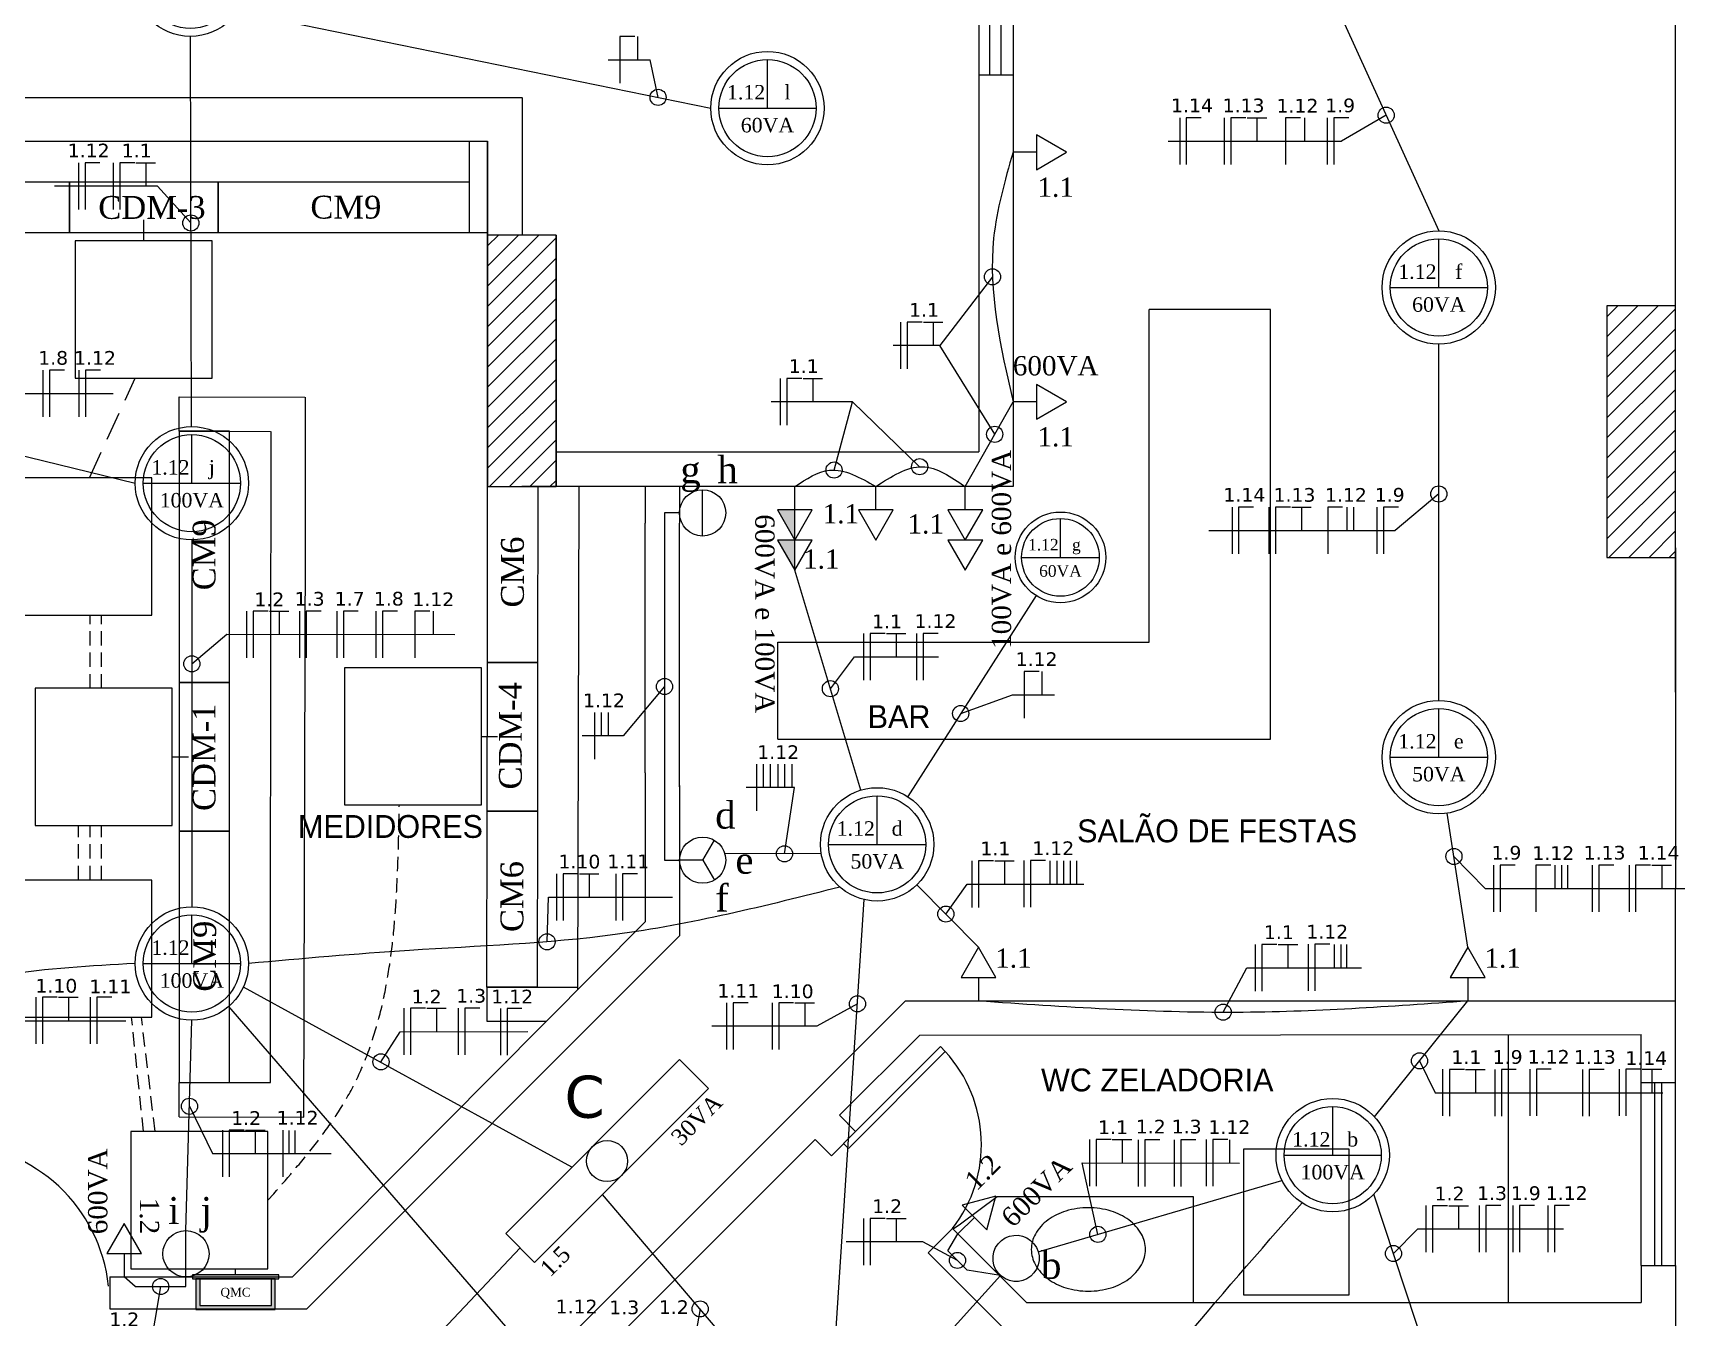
# Model space of a CAD drawing. Extents: x -175055 to -48386, y 10342 to 134050.
# Drawn here: x -63015 to -55783, y 120146 to 125768 of the extents above; entities that cross this region are included whole.
import ezdxf
from ezdxf.enums import TextEntityAlignment as Align

# ---------------------------------------------------------------- set-up
doc = ezdxf.new("R2010")
doc.units = 0
doc.header["$LTSCALE"] = 50
doc.header["$MEASUREMENT"] = 0
doc.linetypes.add('DASHED', pattern=[0.75, 0.5, -0.25])
doc.linetypes.add('DASHED2', pattern=[0.375, 0.25, -0.125])
doc.layers.get('0').update_dxf_attribs({"linetype": 'CONTINUOUS'})
for name, color, linetype in [('ABE', 7, 'CONTINUOUS'), ('COTAS', 1, 'CONTINUOUS'), ('Eletrodutos', 6, 'CONTINUOUS'), ('Inst. Elétricas', 80, 'CONTINUOUS'), ('LOU', 7, 'CONTINUOUS'), ('SIMBOLOGIA', 1, 'CONTINUOUS'), ('TX-M', 5, 'CONTINUOUS')]:
    doc.layers.add(name, color=color, linetype=linetype)
doc.styles.add('JMS1', font='times.ttf')
doc.styles.add('JMS2', font='times.ttf')
doc.styles.add('TECHNICLIGHT', font='tel_____.pfb', dxfattribs={"height": 2})

# ---------------------------------------------------------------- blocks, each defined once
blk = doc.blocks.new('*X1')
at = {"color": 0}
for p, q in [((425.02, 1600.58), (447.41, 1622.97)), ((425.02, 1609.42), (438.57, 1622.97)), ((425.02, 1618.26), (429.73, 1622.97)), ((425.02, 1591.74), (455.02, 1621.74)), ((425.02, 1582.91), (455.02, 1612.91)), ((425.02, 1574.07), (455.02, 1604.07)), ((425.02, 1565.23), (455.02, 1595.23)), ((425.02, 1556.39), (455.02, 1586.39)), ((425.02, 1547.55), (455.02, 1577.55)), ((425.02, 1538.71), (455.02, 1568.71)), ((425.02, 1529.87), (455.02, 1559.87)), ((425.02, 1521.03), (455.02, 1551.03)), ((425.79, 1512.97), (455.02, 1542.19)), ((434.63, 1512.97), (455.02, 1533.36)), ((443.47, 1512.97), (455.02, 1524.52)), ((452.31, 1512.97), (455.02, 1515.68))]:
    blk.add_line(p, q, dxfattribs=at)
blk = doc.blocks.new('A$C37370DF5')
at = {"linetype": 'Continuous'}
for p, q in [((0, 0), (0, 126)), ((-126, 0), (126, 0))]:
    blk.add_line(p, q, dxfattribs=at)
for radius in [147, 126]:
    blk.add_circle((0, 0), radius, dxfattribs=at)
at = {"linetype": 'Continuous', "style": 'JMS1'}
for tag, p in [('CIRC.', (-55.5, 41.2)), ('CMD', (51.8, 41.2)), ('POT.', (0, -44.1))]:
    blk.add_attdef(tag, text='', height=37.5, dxfattribs=at).set_placement(p, align=Align.MIDDLE_CENTER)
blk = doc.blocks.new('A$C7A1A14DC')
at = {"layer": 'SIMBOLOGIA'}
blk.add_line((0.0968, 0), (0, 0), dxfattribs=at)
blk.add_lwpolyline([(0.2219, 0), (0.0968, 0.0723), (0.0968, -0.0723)], close=True, dxfattribs=at)
at = {"layer": 'SIMBOLOGIA', "linetype": 'Continuous', "style": 'JMS1'}
blk.add_attdef('POT', text='', height=0.08, dxfattribs=at).set_placement((0.177, 0.1099), align=Align.MIDDLE_LEFT)
blk.add_attdef('CIRC.', (0.177, -0.1449), '', height=0.08, dxfattribs=at)
blk = doc.blocks.new('A$C23953070')
at = {"layer": 'SIMBOLOGIA', "linetype": 'Continuous'}
for points in [[(72.6, -54.2), (166.4, 0), (72.6, 0)], [(166.4, -54.2), (260.3, 0), (166.4, 0)]]:
    blk.add_hatch(color=256, dxfattribs=at).paths.add_polyline_path(points)
at = {"layer": 'SIMBOLOGIA'}
blk.add_line((72.6, 0), (0, 0), dxfattribs=at)
at = {"layer": 'SIMBOLOGIA', "linetype": 'Continuous'}
for p, q in [((166.4, 0), (72.6, 0)), ((260.3, 0), (166.4, 0))]:
    blk.add_line(p, q, dxfattribs=at)
at = {"layer": 'SIMBOLOGIA'}
for points in [[(166.4, 0), (72.6, 54.2), (72.6, -54.2)], [(260.3, 0), (166.4, 54.2), (166.4, -54.2)]]:
    blk.add_lwpolyline(points, close=True, dxfattribs=at)
at = {"layer": 'SIMBOLOGIA', "linetype": 'Continuous', "style": 'JMS1'}
blk.add_attdef('POT', text='', height=60, dxfattribs=at).set_placement((195.5, 82.4), align=Align.MIDDLE_LEFT)
blk.add_attdef('CIRC.', (86.3, -123.1), '', height=60, dxfattribs=at)
blk = doc.blocks.new('A$C6A1A07AC')
at = {"layer": 'SIMBOLOGIA'}
blk.add_line((72.6, 0), (0, 0), dxfattribs=at)
for points in [[(166.4, 0), (72.6, 54.2), (72.6, -54.2)], [(260.3, 0), (166.4, 54.2), (166.4, -54.2)]]:
    blk.add_lwpolyline(points, close=True, dxfattribs=at)
at = {"layer": 'SIMBOLOGIA', "linetype": 'Continuous', "style": 'JMS1'}
blk.add_attdef('POT', text='', height=60, dxfattribs=at).set_placement((195.5, 82.4), align=Align.MIDDLE_LEFT)
blk.add_attdef('CIRC.', (86.3, -123.1), '', height=60, dxfattribs=at)
blk = doc.blocks.new('A$C09D210CD')
at = {"layer": 'SIMBOLOGIA', "linetype": 'Continuous'}
blk.add_line((0, 0), (120, 0), dxfattribs=at)
blk.add_circle((60, 0), 60, dxfattribs=at)
at = {"layer": 'SIMBOLOGIA', "linetype": 'Continuous', "style": 'JMS1'}
blk.add_attdef('CIRC.1', text='', height=70, dxfattribs=at).set_placement((116.1, 31.6), align=Align.BOTTOM_LEFT)
blk.add_attdef('CIRC.2', text='', height=70, dxfattribs=at).set_placement((116.1, -38.1), align=Align.TOP_LEFT)
blk = doc.blocks.new('A$C6210122E')
at = {"linetype": 'Continuous'}
blk.add_lwpolyline([(-300, -50), (300, -50), (300, 50), (-300, 50)], close=True, dxfattribs=at)
blk.add_circle((0, 0), 50, dxfattribs=at)
at = {"linetype": 'Continuous', "style": 'JMS1'}
for tag, p in [('CMD', (300, 83)), ('POT.', (300, -83))]:
    blk.add_attdef(tag, text='', height=40, dxfattribs=at).set_placement(p, align=Align.MIDDLE_RIGHT)
blk.add_attdef('CIRC.', text='', height=40, dxfattribs=at).set_placement((-300, -83), align=Align.MIDDLE_LEFT)
blk = doc.blocks.new('A$C2AD67FED')
at = {"layer": 'SIMBOLOGIA', "linetype": 'Continuous'}
blk.add_circle((60, 0), 60, dxfattribs=at)
at = {"layer": 'SIMBOLOGIA', "linetype": 'Continuous', "style": 'JMS1'}
blk.add_attdef('CIRC.1', text='', height=70, dxfattribs=at).set_placement((143.7, 0), align=Align.MIDDLE_LEFT)
blk = doc.blocks.new('FASE')
at = {"layer": 'Inst. Elétricas'}
blk.add_line((-21.1, 103.8), (-21.1, -100.4), dxfattribs=at)
blk = doc.blocks.new('NEUTRO')
at = {"layer": 'Inst. Elétricas'}
blk.add_lwpolyline([(66.3, 41.2), (0.9, 41.2), (0.9, -163)], dxfattribs=at)
blk = doc.blocks.new('TERRA')
at = {"layer": 'Inst. Elétricas'}
for p, q in [((15, 22.1), (100.8, 22.1)), ((57.9, 22.1), (57.9, -80))]:
    blk.add_line(p, q, dxfattribs=at)
blk = doc.blocks.new('A$C07894F55')
at = {"layer": 'SIMBOLOGIA', "linetype": 'Continuous'}
for q in [(108.4, 62.1), (0, 0), (108.4, -62.1)]:
    blk.add_line((72, 0), q, dxfattribs=at)
blk.add_ellipse((72, 0), major_axis=(-72, 0), ratio=1, start_param=3.141593, end_param=9.424778, dxfattribs=at)
at = {"layer": 'SIMBOLOGIA', "linetype": 'Continuous', "style": 'JMS1', "width": 1}
blk.add_attdef('CIRC.1', text='', height=84, dxfattribs=at).set_placement((111.2, 73.2), align=Align.BOTTOM_LEFT)
blk.add_attdef('CIRC.2', text='', height=84, dxfattribs=at).set_placement((174, 0), align=Align.MIDDLE_LEFT)
blk.add_attdef('CIRC.3', text='', height=84, dxfattribs=at).set_placement((111.2, -76), align=Align.TOP_LEFT)
blk = doc.blocks.new('A$C74910228')
at = {"linetype": 'Continuous'}
h = blk.add_hatch(color=256, dxfattribs=at)
h.paths.add_polyline_path([(-246.4, 46.9), (-246.4, 25), (246.4, 25), (246.4, 46.9)])
h.paths.add_polyline_path([(-204.5, 25), (-226.4, 25), (-226.4, -150), (226.4, -150), (226.4, 25), (204.5, 25), (204.5, -128.1), (-204.5, -128.1)])
for points in [[(-246.4, 25), (246.4, 25), (246.4, 46.9), (-246.4, 46.9)], [(-226.4, -150), (226.4, -150), (226.4, 25), (-226.4, 25)], [(-204.5, -128.1), (204.5, -128.1), (204.5, 25), (-204.5, 25)]]:
    blk.add_lwpolyline(points, close=True, dxfattribs=at)
at = {"linetype": 'Continuous', "style": 'JMS2'}
blk.add_text('QMC', height=50, dxfattribs=at).set_placement((0, -51.6), align=Align.MIDDLE_CENTER)

msp = doc.modelspace()

# ---------------------------------------------------------------- linework, layer by layer
for p, q in [((-60496.9, 125651), (-60313.5, 125651)), ((-60278.3, 125486.6), (-60313.5, 125651)), ((-60872.4, 124883.7), (-60872.4, 125485.5)), ((-57091, 125408.5), (-57286.3, 125295.1)), ((-61104.4, 124895.5), (-61104.4, 125295.5)), ((-61024.4, 125295.5), (-61024.4, 124883.7)), ((-58046, 125295.1), (-57286.3, 125295.1)), ((-62469, 125098), (-62921, 125098)), ((-62323.6, 124937), (-62469, 125098)), ((-61104.4, 124895.5), (-61024.4, 124895.5)), ((-58814.5, 124701.3), (-59045.5, 124401)), ((-59045.5, 124401), (-59249, 124401)), ((-58804.6, 124012.2), (-59045.5, 124401)), ((-63452, 124191), (-62664, 124191)), ((-62375, 124025.8), (-62374.8, 124175.8)), ((-62374.8, 124175.8), (-61824.8, 124174.9)), ((-61822.3, 123558), (-61821.4, 124174.9)), ((-59427, 124155), (-59783, 124155)), ((-59507.8, 123855.8), (-59427, 124155)), ((-59134.3, 123870.2), (-59427, 124155)), ((-62375, 124025.8), (-61975, 124025.1)), ((-61975, 121894.9), (-61971.6, 124025.1)), ((-60724.4, 123783.7), (-60874.4, 123783.7)), ((-60629.6, 121582), (-60624.4, 123783.7)), ((-56860.7, 123751.1), (-57051, 123591)), ((-60184.4, 123667.3), (-60184.4, 123667.3)), ((-57868, 123591), (-57051, 123591)), ((-61829.7, 121024.2), (-61822.3, 123558)), ((-62319.4, 123008), (-62166.9, 123137)), ((-62166.9, 123137), (-61168, 123136.6)), ((-59523.9, 122899), (-59418, 123038)), ((-59418, 123038), (-59051.2, 123038)), ((-60250, 122908.5), (-60431, 122693)), ((-58953.6, 122790.3), (-58727, 122872)), ((-58727, 122872), (-58543.6, 122872)), ((-60431, 122693), (-60611, 122693)), ((-59681.7, 122466.4), (-59892, 122466.4)), ((-59724.9, 122176.8), (-59681.7, 122466.4)), ((-56794.4, 122165), (-56657, 122025)), ((-59018.6, 121912.9), (-58925.2, 122044.3)), ((-58925.2, 122044.3), (-58415, 122044.3)), ((-56657, 122025), (-55783, 122025)), ((-60764.4, 121791.7), (-60758, 121987)), ((-60758, 121987), (-60215, 121987)), ((-61975.7, 121175.5), (-61975, 121894.9)), ((-61815.9, 120185.5), (-60184.4, 121817)), ((-57804.7, 121483.9), (-57701, 121678)), ((-57701, 121678), (-57199, 121677.4)), ((-61028.1, 121593.7), (-61028.1, 121443.7)), ((-61028.1, 121593.7), (-60629.9, 121593.7)), ((-59405.6, 121520), (-59584, 121422)), ((-63073.8, 121446.1), (-62608.1, 121446.1)), ((-61028.1, 121443.7), (-60767, 121443.7)), ((-59584, 121422), (-60043, 121422)), ((-61492.8, 121264), (-61407.6, 121398)), ((-61407.6, 121398), (-60848.7, 121398.7)), ((-56944.9, 121270.6), (-56876.5, 121131.2)), ((-62375, 121025.8), (-62375, 121175.8)), ((-62375, 121175.8), (-61975.5, 121175.5)), ((-56876.5, 121131.2), (-55879.6, 121131.2)), ((-62329.9, 121071.9), (-62229, 120865)), ((-62375, 121025.8), (-61829.7, 121024.2)), ((-62229, 120865), (-61710, 120865)), ((-58353, 120511.2), (-58422, 120824.3)), ((-58422, 120824.3), (-57733, 120822.9)), ((-59119, 120479), (-59454.3, 120479)), ((-58967.7, 120397.4), (-59119, 120479)), ((-57059.1, 120427.6), (-56952.4, 120535.3)), ((-56952.4, 120535.3), (-56314.4, 120535.3)), ((-62455.9, 120283.3), (-62507, 119984)), ((-60094.2, 120185.2), (-60121, 120039))]:
    msp.add_line(p, q)
at = {"color": 4}
for centre in [(-60278.3, 125486.6), (-57091, 125408.5), (-62323.6, 124937), (-58814.5, 124701.3), (-58804.6, 124012.2), (-59507.8, 123855.8), (-59133.3, 123870.4), (-56860.7, 123751.1), (-62319.4, 123008), (-60250, 122908.5), (-59523.9, 122899), (-58953.6, 122790.3), (-59724.9, 122176.8), (-56794.4, 122165), (-59018.6, 121912.9), (-60764.4, 121791.7), (-59405.6, 121520), (-57804.7, 121483.9), (-61491.5, 121266.1), (-56944.9, 121270.6), (-62329.9, 121071.9), (-58353.1, 120511.4), (-58967.7, 120397.4), (-57059.1, 120427.6), (-62455.9, 120283.3), (-60094.2, 120185.2)]:
    msp.add_circle(centre, 35.3, dxfattribs=at)
at = {"layer": 'ABE', "color": 7}
for p, q in [((-58724.4, 127033.7), (-58724.4, 123783.7)), ((-55824.4, 124733.7), (-55824.4, 127033.7)), ((-58874.4, 126875.5), (-58874.4, 125285.5)), ((-58826.1, 125585.5), (-58826.1, 126785.5)), ((-58776.1, 125585.5), (-58776.1, 126785.5)), ((-58876.1, 125585.5), (-58726.1, 125585.5)), ((-63624.4, 125485.5), (-60874.4, 125485.5)), ((-63614.4, 125295.5), (-61024.4, 125295.5)), ((-58874.4, 125285.5), (-58874.4, 123935.5)), ((-61024.4, 123785.5), (-61024.4, 124883.7)), ((-61024.4, 124883.7), (-61024.4, 123785.5)), ((-61024.4, 124883.7), (-61024.4, 123783.7)), ((-60724.4, 124883.7), (-60724.4, 123785.5)), ((-60724.4, 123783.7), (-60724.4, 124883.7)), ((-60724.4, 123783.7), (-60724.4, 124883.7)), ((-60724.4, 123783.7), (-60724.4, 124733.7)), ((-55824.4, 122883.7), (-55824.4, 124733.7)), ((-57597.5, 124557.8), (-58128.6, 124557.8)), ((-58128.6, 123102.2), (-58128.6, 124557.8)), ((-57597.5, 122677.8), (-57597.5, 124557.8)), ((-56124.4, 124085.5), (-56124.4, 123475.5)), ((-55824.4, 122883.7), (-55824.4, 123983.7)), ((-55824.4, 122883.7), (-55824.4, 123983.7)), ((-55824.4, 122883.7), (-55824.4, 123983.7)), ((-60724.4, 123935.5), (-58874.4, 123935.5)), ((-61024.4, 123783.7), (-60724.4, 123783.7)), ((-58724.4, 123783.7), (-60724.4, 123783.7)), ((-60334.4, 123783.7), (-60334.4, 123623.7)), ((-60184.4, 123783.7), (-60184.4, 123623.7)), ((-60334.4, 122531.2), (-60334.4, 123623.7)), ((-60184.4, 122469.1), (-60184.4, 123623.7)), ((-55824.4, 123515.5), (-55824.4, 122565.5)), ((-59754, 123102.2), (-58128.6, 123102.2)), ((-59754, 122677.8), (-59754, 123102.2)), ((-55824.4, 121175.5), (-55822.3, 122875.5)), ((-59754, 122677.8), (-57597.5, 122677.8)), ((-60334.4, 122531.2), (-60334.4, 121879.1)), ((-60184.4, 122475.5), (-60184.4, 121817)), ((-60334.4, 121879.1), (-61878.1, 120325.5)), ((-59563.5, 121165.1), (-59194.9, 121533.7)), ((-59194.9, 121533.7), (-55824, 121533.7)), ((-59484.2, 121032.3), (-59132.7, 121383.7)), ((-59132.7, 121383.7), (-55974.5, 121385.5)), ((-56557.5, 121385.5), (-56557.5, 120213.7)), ((-55974.4, 121175.5), (-55974.5, 121385.5)), ((-59563.5, 121165.1), (-61180.2, 119549.7)), ((-55974.4, 121175.5), (-55824.4, 121175.5)), ((-55974.4, 120375.5), (-55974.4, 121175.5)), ((-55824.4, 120375.5), (-55824.4, 121175.5)), ((-59413.5, 120961.6), (-59484.2, 121032.3)), ((-60364, 120153.7), (-59590.9, 120926.8)), ((-59519.6, 120855.5), (-59590.9, 120926.8)), ((-59519.6, 120855.5), (-59413.5, 120961.6)), ((-58794.4, 120675.5), (-58954.4, 120555.5)), ((-57934.4, 120675.5), (-58794.4, 120675.5)), ((-57934.4, 120213.7), (-57934.4, 120675.5)), ((-58954.4, 120555.5), (-58985.9, 120534)), ((-59095.3, 120431.2), (-58989.2, 120537.3)), ((-58989.2, 120537.3), (-58665.7, 120213.7)), ((-59095.3, 120431.2), (-58078.8, 119414.8)), ((-55974.4, 120375.5), (-55975.1, 120213.7)), ((-55974.4, 120375.5), (-55824.4, 120375.5)), ((-55824.4, 120375.5), (-55824.4, 118975.5)), ((-62678.1, 120325.5), (-62678.1, 120185.5)), ((-62678.1, 120325.5), (-61878.1, 120325.5)), ((-58665.7, 120213.7), (-55975.1, 120213.7)), ((-62678.1, 120185.5), (-61815.9, 120185.5)), ((-60364, 120153.7), (-60434.7, 120083))]:
    msp.add_line(p, q, dxfattribs=at)
at = {"layer": 'ABE', "color": 7, "linetype": 'ByBlock'}
for p, q in [((-55914.4, 120375.5), (-55914.4, 121175.5)), ((-55884.4, 120375.5), (-55884.4, 121175.5))]:
    msp.add_line(p, q, dxfattribs=at)
at = {"layer": 'ABE', "color": 7}
for points in [[(-60724.4, 124883.7), (-61024.4, 124883.7), (-61024.4, 123785.5)], [(-60724.4, 124883.7), (-61024.4, 124883.7), (-61024.4, 123785.5)], [(-60724.4, 123785.5), (-60724.4, 124883.7)], [(-60724.4, 123785.5), (-60724.4, 124883.7)]]:
    msp.add_lwpolyline(points, dxfattribs=at)
for points in [[(-55824.4, 124573.7), (-56124.4, 124573.7), (-56124.4, 123473.7), (-55824.4, 123473.7)], [(-59445.3, 120887.3), (-59021.1, 121311.6), (-59042.3, 121332.8), (-59466.5, 120908.5)], [(-57714.4, 120245.5), (-57714.4, 120885.5), (-57254.4, 120885.5), (-57254.4, 120245.5)]]:
    msp.add_lwpolyline(points, close=True, dxfattribs=at)
msp.add_lwpolyline([(-58144.4, 120445.5, 0.12976), (-58162, 120512.1, 0.106426), (-58217.6, 120574.5, 0.084431), (-58295.6, 120613.3, 0.073534), (-58394.4, 120627.9, 0.073534), (-58493.2, 120613.3, 0.084431), (-58571.2, 120574.5, 0.106426), (-58626.8, 120512.1, 0.12976), (-58644.4, 120445.5, 0.12976), (-58626.8, 120378.8, 0.106426), (-58571.2, 120316.4, 0.084431), (-58493.2, 120277.6, 0.073534), (-58394.4, 120263, 0.073534), (-58295.6, 120277.6, 0.084431), (-58217.6, 120316.4, 0.106426), (-58162, 120378.8, 0.12976)], format="xyb", close=True, dxfattribs=at)
for centre, radius, start, end in [((-59462.9, 120905.6), 600, 322.12915, 42.57745), ((-63379.7, 120209.8), 700, 6.11081, 87.86954)]:
    msp.add_arc(centre, radius, start, end, dxfattribs=at)
at = {"layer": 'Eletrodutos'}
for p, q in [((-57375.5, 126033.5), (-56860.7, 124902.6)), ((-62120.4, 125862.2), (-60047.5, 125439.5)), ((-62320.2, 124046.3), (-62325.9, 125753.1)), ((-61024.4, 124883.7), (-61024.4, 125295.5)), ((-62530.2, 124858.5), (-62530.2, 124950)), ((-65001.5, 124391.2), (-62567.5, 123798.2)), ((-56860.7, 122847.7), (-56860.7, 124406.5)), ((-58933.4, 123783.7), (-58724.4, 124154.2)), ((-60184.4, 123668.3), (-60250, 123668.3)), ((-60250, 123668.3), (-60250, 122148.7)), ((-62319.4, 123550.2), (-62319.4, 121944.8)), ((-59390.7, 122455.5), (-59679.8, 123417.7)), ((-58623.7, 123306.5), (-59185.7, 122427)), ((-61050.7, 122690.3), (-60982, 122690.3)), ((-62405, 122600.8), (-62334, 122600.8)), ((-56733.9, 121767.8), (-56823.3, 122354.4)), ((-60250, 122148.7), (-60184.4, 122148.7)), ((-59564, 122177.3), (-59985.6, 122176)), ((-58875.6, 121767.8), (-59145.2, 122041.3)), ((-59523.4, 119730.3), (-59375.6, 121976.3)), ((-60655.9, 120804.9), (-62093.8, 121593.7)), ((-59255.5, 118156.3), (-62157.1, 121509.1)), ((-57141.7, 121025.1), (-56733.9, 121533.7)), ((-62345, 120528), (-62319.4, 121448.7)), ((-58614.1, 120434.9), (-57547.3, 120747.6)), ((-59667.2, 119684.4), (-60521.2, 120686)), ((-56858.6, 119817.3), (-57144.6, 120687.9)), ((-59009.5, 120439.3), (-58965.6, 120513.6)), ((-60882.1, 120452), (-61953.5, 119319.6)), ((-58925.8, 120355.5), (-59009.5, 120439.3)), ((-62128, 120334), (-62128, 120361)), ((-58779.3, 120331.4), (-58925.8, 120355.5)), ((-62566.9, 120283.3), (-62615.5, 120325.5)), ((-62566.9, 120283.3), (-62345, 120283.3)), ((-62345, 120283.3), (-62345, 120325.5)), ((-58779.3, 120331.4), (-59371, 119677.9))]:
    msp.add_line(p, q, dxfattribs=at)
at = {"layer": 'Eletrodutos', "linetype": 'DASHED', "ltscale": 5}
msp.add_line((-62768, 123821.2), (-62567, 124258.5), dxfattribs=at)
at = {"layer": 'Eletrodutos', "linetype": 'DASHED2', "ltscale": 5}
for p, q in [((-62765, 122900.8), (-62765, 123221.2)), ((-62715, 122900.8), (-62715, 123221.2)), ((-62815, 122062), (-62815, 122300.8)), ((-62765, 122062), (-62765, 122300.8)), ((-62715, 122062), (-62715, 122300.8)), ((-62531, 120961), (-62583, 121462)), ((-62480, 120961), (-62540, 121462))]:
    msp.add_line(p, q, dxfattribs=at)
at = {"layer": 'Eletrodutos'}
for points in [[(-58724.4, 125246.4), (-58809.3, 124870.8), (-58724.4, 124154.2)], [(-59679.8, 123783.7), (-59528, 123855.3), (-59325.3, 123783.7)], [(-59325.3, 123783.7), (-59121.9, 123870.4), (-58933.4, 123783.7)], [(-59482.3, 122030.9), (-60466, 121823), (-61366, 121754), (-62071.4, 121696.7)], [(-62567.5, 121696.7), (-63641, 121470), (-64207.1, 120863.3)], [(-58875.6, 121533.7), (-57749, 121484), (-56733.9, 121533.7)], [(-59102.6, 118301.4), (-58509, 119342), (-57459.2, 120649.3)]]:
    msp.add_spline(points, degree=3, dxfattribs=at)
at = {"layer": 'Eletrodutos', "linetype": 'DASHED2', "ltscale": 5}
msp.add_spline([(-61986, 120661), (-61627, 121133), (-61411, 122390.3)], degree=3, dxfattribs=at)
at = {"layer": 'Inst. Elétricas'}
for p, q in [((-60367.9, 125753.1), (-60367.9, 125651)), ((-61262.8, 123237.7), (-61262.8, 123136.6)), ((-58598, 122974.1), (-58598, 122872)), ((-61895.1, 120966), (-61895.1, 120865)), ((-61868.1, 120966), (-61868.1, 120865)), ((-57777, 120925.1), (-57777, 120823))]:
    msp.add_line(p, q, dxfattribs=at)
for points in [[(-57448.2, 125397.2), (-57448.2, 125397.2), (-57448.2, 125295.1)], [(-57263.2, 123693.1), (-57263.2, 123693.1), (-57263.2, 123591)], [(-57234.1, 123693.1), (-57234.1, 123693.1), (-57234.1, 123591)], [(-60526.9, 122795.1), (-60526.9, 122795.1), (-60526.9, 122693)], [(-60496.5, 122795.1), (-60496.5, 122795.1), (-60496.5, 122693)], [(-59818.1, 122568.5), (-59818.1, 122568.5), (-59818.1, 122466.4)], [(-59787.7, 122568.5), (-59787.7, 122568.5), (-59787.7, 122466.4)], [(-59754.7, 122568.5), (-59754.7, 122568.5), (-59754.7, 122466.4)], [(-59725.6, 122568.5), (-59725.6, 122568.5), (-59725.6, 122466.4)], [(-59692.6, 122568.5), (-59692.6, 122568.5), (-59692.6, 122466.4)], [(-58563, 122146.4), (-58563, 122146.4), (-58563, 122044.3)], [(-58532.6, 122146.4), (-58532.6, 122146.4), (-58532.6, 122044.3)], [(-58503, 122146.4), (-58503, 122146.4), (-58503, 122044.3)], [(-58474, 122146.4), (-58474, 122146.4), (-58474, 122044.3)], [(-58446.6, 122146.4), (-58446.6, 122146.4), (-58446.6, 122044.3)], [(-56352.2, 122127.1), (-56352.2, 122127.1), (-56352.2, 122025)], [(-56323.1, 122127.1), (-56323.1, 122127.1), (-56323.1, 122025)], [(-56297.2, 122127.1), (-56297.2, 122127.1), (-56297.2, 122025)], [(-57319, 121779.5), (-57319, 121779.5), (-57319, 121677.4)], [(-57289.9, 121779.5), (-57289.9, 121779.5), (-57289.9, 121677.4)], [(-57264, 121779.5), (-57264, 121779.5), (-57264, 121677.4)]]:
    msp.add_lwpolyline(points, dxfattribs=at)
at = {"layer": 'LOU'}
for points in [[(-62830.2, 124258.5), (-62230.2, 124258.5), (-62230.2, 124858.5), (-62830.2, 124858.5)], [(-63094.4, 123221.2), (-62494.4, 123221.2), (-62494.4, 123821.2), (-63094.4, 123821.2)], [(-61650.7, 122390.3), (-61050.7, 122390.3), (-61050.7, 122990.3), (-61650.7, 122990.3)], [(-63005, 122300.8), (-62405, 122300.8), (-62405, 122900.8), (-63005, 122900.8)], [(-63095.2, 121462), (-62495.2, 121462), (-62495.2, 122062), (-63095.2, 122062)], [(-62586, 120361), (-61986, 120361), (-61986, 120961), (-62586, 120961)]]:
    msp.add_lwpolyline(points, close=True, dxfattribs=at)
at = {"layer": 'TX-M'}
for points in [[(-63624.4, 124895.5), (-62854.4, 124895.5), (-62854.4, 125115.5), (-63624.4, 125115.5)], [(-62204.4, 125115.5), (-62854.4, 125115.5), (-62854.4, 124895.5), (-62204.4, 124895.5)], [(-61104.4, 125115.5), (-62204.4, 125115.5), (-62204.4, 124895.5), (-61104.4, 124895.5)], [(-62155, 122925.8), (-62155, 124025.8), (-62375, 124025.8), (-62375, 122925.8)], [(-60804.4, 123783.4), (-60805.7, 123013.4), (-61025.7, 123013.7), (-61024.4, 123783.7)], [(-61026.7, 122363.7), (-61025.7, 123013.7), (-60805.7, 123013.4), (-60806.7, 122363.4)], [(-62155, 122275.8), (-62155, 122925.8), (-62375, 122925.8), (-62375, 122275.8)], [(-61028, 121593.7), (-61026.7, 122363.7), (-60806.7, 122363.4), (-60808, 121593.4)], [(-62155, 121175.8), (-62155, 122275.8), (-62375, 122275.8), (-62375, 121175.8)]]:
    msp.add_lwpolyline(points, close=True, dxfattribs=at)

# ---------------------------------------------------------------- block references
at = {"color": 7, "true_color": 0xffffff}
for name, p in [('NEUTRO', (-60446.1, 125711.9)), ('FASE', (-57973.9, 125293.5)), ('NEUTRO', (-57966.8, 125356)), ('FASE', (-57778.9, 125293.9)), ('NEUTRO', (-57771.8, 125356.5)), ('TERRA', (-57714.8, 125375.6)), ('NEUTRO', (-57532.9, 125356)), ('FASE', (-57327.9, 125293.5)), ('NEUTRO', (-57320.8, 125356)), ('FASE', (-62794.9, 125096.3)), ('NEUTRO', (-62787.8, 125158.9)), ('FASE', (-62643, 125096.3)), ('NEUTRO', (-62635.9, 125158.9)), ('TERRA', (-62578.9, 125178)), ('FASE', (-59196, 124399.3)), ('NEUTRO', (-59188.9, 124461.9)), ('TERRA', (-59131.9, 124481)), ('FASE', (-62949.9, 124189.3)), ('NEUTRO', (-62942.8, 124251.9)), ('FASE', (-62792.9, 124189.3)), ('NEUTRO', (-62785.8, 124251.9)), ('FASE', (-59722.9, 124153.3)), ('NEUTRO', (-59715.8, 124215.9)), ('TERRA', (-59658.8, 124235)), ('FASE', (-57744.8, 123589.3)), ('NEUTRO', (-57737.7, 123651.9)), ('FASE', (-57583.8, 123589.8)), ('NEUTRO', (-57576.7, 123652.3)), ('TERRA', (-57519.7, 123671.5)), ('NEUTRO', (-57347.9, 123651.9)), ('FASE', (-57110.9, 123589.3)), ('NEUTRO', (-57103.8, 123651.9)), ('FASE', (-62059, 123135.2)), ('NEUTRO', (-62051.9, 123197.7)), ('TERRA', (-61994.9, 123216.8)), ('FASE', (-61826.9, 123135.1)), ('NEUTRO', (-61819.8, 123197.6)), ('FASE', (-61663.9, 123134.8)), ('NEUTRO', (-61656.9, 123197.4)), ('FASE', (-61492.4, 123134.8)), ('NEUTRO', (-61485.3, 123197.4)), ('NEUTRO', (-61343.9, 123196.5)), ('FASE', (-59358.1, 123036.3)), ('NEUTRO', (-59351, 123098.9)), ('TERRA', (-59294, 123118)), ('FASE', (-59125.6, 123036.8)), ('NEUTRO', (-59118.5, 123099.3)), ('NEUTRO', (-58676.1, 122932.9)), ('FASE', (-60534.9, 122691.3)), ('FASE', (-59826.1, 122464.8)), ('FASE', (-58883.9, 122042.6)), ('NEUTRO', (-58876.8, 122105.2)), ('TERRA', (-58819.8, 122124.3)), ('FASE', (-58656.1, 122043.1)), ('NEUTRO', (-58649, 122105.7)), ('FASE', (-60701.9, 121985.3)), ('NEUTRO', (-60694.8, 122047.9)), ('TERRA', (-60637.8, 122067)), ('FASE', (-60441.9, 121985.3)), ('NEUTRO', (-60434.8, 122047.9)), ('FASE', (-56599.9, 122023.3)), ('NEUTRO', (-56592.8, 122085.9)), ('NEUTRO', (-56436.9, 122085.9)), ('FASE', (-56167.8, 122023.3)), ('NEUTRO', (-56160.8, 122085.9)), ('FASE', (-56006.8, 122023.8)), ('NEUTRO', (-55999.8, 122086.3)), ('TERRA', (-55942.8, 122105.5)), ('FASE', (-57642.9, 121676.3)), ('NEUTRO', (-57635.8, 121738.8)), ('TERRA', (-57578.8, 121757.9)), ('FASE', (-57410.8, 121677.8)), ('NEUTRO', (-57403.7, 121740.3)), ('FASE', (-62981.7, 121444.9)), ('NEUTRO', (-62974.6, 121507.5)), ('TERRA', (-62917.6, 121526.6)), ('FASE', (-62743.6, 121445.4)), ('NEUTRO', (-62736.5, 121507.9)), ('FASE', (-61370.1, 121396.7)), ('NEUTRO', (-61363.1, 121459.3)), ('TERRA', (-61306.1, 121478.4)), ('FASE', (-61132.1, 121397.2)), ('NEUTRO', (-61125, 121459.7)), ('FASE', (-60947.6, 121396.2)), ('NEUTRO', (-60940.5, 121458.8)), ('FASE', (-59958, 121421.2)), ('NEUTRO', (-59950.9, 121483.8)), ('FASE', (-59758.4, 121420.8)), ('NEUTRO', (-59751.3, 121483.3)), ('TERRA', (-59694.3, 121502.5)), ('FASE', (-56822.6, 121130.4)), ('NEUTRO', (-56815.1, 121192)), ('TERRA', (-56758.1, 121211.2)), ('FASE', (-56594.6, 121129.5)), ('NEUTRO', (-56587.6, 121192)), ('FASE', (-56441.6, 121129.9)), ('NEUTRO', (-56434.5, 121192.5)), ('FASE', (-56210.6, 121129.5)), ('NEUTRO', (-56203.5, 121192)), ('FASE', (-56049.6, 121129.9)), ('NEUTRO', (-56042.5, 121192.5)), ('TERRA', (-55985.5, 121211.6)), ('FASE', (-62163.9, 120863.3)), ('NEUTRO', (-62156.8, 120925.9)), ('TERRA', (-62099.8, 120945)), ('FASE', (-61899.9, 120863.8)), ('FASE', (-58368.9, 120822.7)), ('NEUTRO', (-58361.8, 120885.3)), ('TERRA', (-58304.8, 120904.4)), ('FASE', (-58154.9, 120821.9)), ('NEUTRO', (-58147.8, 120884.4)), ('FASE', (-57997.9, 120822)), ('NEUTRO', (-57990.8, 120884.5)), ('FASE', (-57857.9, 120822.9)), ('NEUTRO', (-57850.8, 120885.5)), ('FASE', (-56896.3, 120533.7)), ('NEUTRO', (-56888.8, 120595.3)), ('TERRA', (-56831.8, 120614.4)), ('FASE', (-56662.9, 120533.7)), ('NEUTRO', (-56655.8, 120596.2)), ('FASE', (-56515.3, 120533.7)), ('NEUTRO', (-56508.2, 120596.2)), ('FASE', (-56362.2, 120534.1)), ('NEUTRO', (-56355.1, 120596.7)), ('FASE', (-59357.9, 120477.3)), ('NEUTRO', (-59350.8, 120539.9)), ('TERRA', (-59293.8, 120559))]:
    msp.add_blockref(name, p, dxfattribs=at)
at = {"color": 1, "linetype": 'Continuous'}
ref = msp.add_blockref('A$C7A1A14DC', (-58724.4, 125246.4), dxfattribs=dict(at, xscale=1054.6875, yscale=1054.6875, zscale=1054.6875))
ref.add_attrib('CIRC.', '1.1', dxfattribs={"linetype": 'Continuous', "height": 84.38, "style": 'JMS1'}).set_placement((-58537.7, 125093.6), align=Align.MIDDLE_CENTER)
ref = msp.add_blockref('A$C7A1A14DC', (-58724.4, 124154.2), dxfattribs=dict(at, xscale=1054.6875, yscale=1054.6875, zscale=1054.6875))
ref.add_attrib('POT', '600VA', dxfattribs={"linetype": 'Continuous', "height": 84.38, "style": 'JMS1'}).set_placement((-58537.7, 124270.1), align=Align.CENTER)
ref.add_attrib('CIRC.', '1.1', dxfattribs={"linetype": 'Continuous', "height": 84.38, "style": 'JMS1'}).set_placement((-58537.7, 124001.4), align=Align.MIDDLE_CENTER)
at = {"color": 1}
ref = msp.add_blockref('A$C6A1A07AC', (-58933.4, 123783.7), dxfattribs=dict(at, xscale=1.40625, yscale=1.40625, zscale=1.40625, rotation=270))
ref.add_attrib('POT', '100VA e 600VA', dxfattribs={"linetype": 'Continuous', "height": 84.375, "rotation": 90, "style": 'JMS1'}).set_placement((-58817.5, 123508.8), align=Align.TOP_CENTER)
ref.add_attrib('CIRC.', '1.1', dxfattribs={"linetype": 'Continuous', "height": 84.38, "style": 'JMS1'}).set_placement((-59106.6, 123662.4), align=Align.TOP_CENTER)
ref = msp.add_blockref('A$C23953070', (-59679.8, 123783.7), dxfattribs=dict(at, xscale=1.40625, yscale=1.40625, zscale=1.40625, rotation=270))
ref.add_attrib('POT', '1.1', dxfattribs={"linetype": 'Continuous', "height": 84.38, "style": 'JMS1'}).set_placement((-59563.9, 123508.8), align=Align.TOP_CENTER)
ref.add_attrib('CIRC.', '600VA e 100VA', (-59852.9, 123662.4), dxfattribs={"linetype": 'Continuous', "height": 84.375, "rotation": 270, "style": 'JMS1'})
at = {"color": 1, "linetype": 'Continuous'}
ref = msp.add_blockref('A$C7A1A14DC', (-59325.3, 123783.7), dxfattribs=dict(at, xscale=1054.6875, yscale=1054.6875, zscale=1054.6875, rotation=270))
ref.add_attrib('CIRC.', '1.1', dxfattribs={"linetype": 'Continuous', "height": 84.38, "style": 'JMS1'}).set_placement((-59478.2, 123597.1), align=Align.BOTTOM_CENTER)
ref = msp.add_blockref('A$C7A1A14DC', (-58875.6, 121533.7), dxfattribs=dict(at, xscale=1054.6875, yscale=1054.6875, zscale=1054.6875, rotation=90))
ref.add_attrib('CIRC.', '1.1', dxfattribs={"linetype": 'Continuous', "height": 84.38, "style": 'JMS1'}).set_placement((-58722.7, 121720.4), align=Align.MIDDLE_CENTER)
ref = msp.add_blockref('A$C7A1A14DC', (-56733.9, 121533.7), dxfattribs=dict(at, xscale=1054.6875, yscale=1054.6875, zscale=1054.6875, rotation=90))
ref.add_attrib('CIRC.', '1.1', dxfattribs={"linetype": 'Continuous', "height": 84.38, "style": 'JMS1'}).set_placement((-56581, 121720.4), align=Align.MIDDLE_CENTER)
ref = msp.add_blockref('A$C7A1A14DC', (-62615.5, 120325.5), dxfattribs=dict(at, xscale=1054.6875, yscale=1054.6875, zscale=1054.6875, rotation=90))
ref.add_attrib('POT', '600VA', dxfattribs={"linetype": 'Continuous', "height": 84.38, "rotation": 90, "style": 'JMS1'}).set_placement((-62731.4, 120512.1), align=Align.MIDDLE_LEFT)
ref.add_attrib('CIRC.', '1.2', dxfattribs={"linetype": 'Continuous', "height": 84.38, "rotation": 270, "style": 'JMS1'}).set_placement((-62462.6, 120512.1), align=Align.TOP_RIGHT)
ref = msp.add_blockref('A$C7A1A14DC', (-58965.6, 120513.6), dxfattribs=dict(at, xscale=1054.6875, yscale=1054.6875, zscale=1054.6875, rotation=44.838383568646))
ref.add_attrib('POT', '1.2', dxfattribs={"linetype": 'Continuous', "height": 84.38, "rotation": 44.83838, "style": 'JMS1'}).set_placement((-58914.9, 120727.4), align=Align.MIDDLE_LEFT)
ref.add_attrib('CIRC.', '600VA', (-58725.4, 120536.9), dxfattribs={"linetype": 'Continuous', "height": 84.38, "rotation": 44.83838, "style": 'JMS1'})
at = {"layer": 'ABE', "color": 7, "xscale": 10, "yscale": 10, "zscale": 10}
for p in [(-65274.6, 108654), (-60374.6, 108344)]:
    msp.add_blockref('*X1', p, dxfattribs=at)
at = {"layer": 'COTAS', "linetype": 'Continuous', "xscale": 0.7678125004237518, "yscale": 0.7678124923724682, "zscale": 0.7678125000000001}
msp.add_blockref('A$C74910228', (-62128, 120298), dxfattribs=at)
at = {"layer": 'SIMBOLOGIA'}
for p, xscale, yscale, zscale, values in [((-62325.9, 126001.2), 1.6875, 1.6875, 1.6875, {'POT.': '100VA', 'CIRC.': '1.12', 'CMD': 'k'}), ((-59799.5, 125439.5), 1.6875, 1.6875, 1.6875, {'POT.': '60VA', 'CIRC.': '1.12', 'CMD': 'l'}), ((-56860.7, 124654.6), 1.6875, 1.6875, 1.6875, {'POT.': '60VA', 'CIRC.': '1.12', 'CMD': 'f'}), ((-62319.4, 123798.2), 1.6875, 1.6875, 1.6875, {'POT.': '100VA', 'CIRC.': '1.12', 'CMD': 'j'}), ((-58516.9, 123473.7), 1.35, 1.35, 1.35, {'POT.': '60VA', 'CIRC.': '1.12', 'CMD': 'g'}), ((-56860.7, 122599.6), 1.6875, 1.6875, 1.6875, {'POT.': '50VA', 'CIRC.': '1.12', 'CMD': 'e'}), ((-59319.3, 122217.9), 1.6875, 1.6875, 1.6875, {'POT.': '50VA', 'CIRC.': '1.12', 'CMD': 'd'}), ((-62319.4, 121696.7), 1.6875, 1.6875, 1.6875, {'POT.': '100VA', 'CIRC.': '1.12', 'CMD': 'i'}), ((-57325.1, 120858), 1.6875, 1.6875, 1.6875, {'POT.': '100VA', 'CIRC.': '1.12', 'CMD': 'b'})]:
    msp.add_blockref('A$C37370DF5', p, dxfattribs=dict(at, xscale=xscale, yscale=yscale, zscale=zscale)).add_auto_attribs(values)
at = {"layer": 'SIMBOLOGIA', "linetype": 'Continuous'}
ref = msp.add_blockref('A$C09D210CD', (-60083.2, 123567), dxfattribs=dict(at, xscale=1.687500000931323, yscale=1.687499983236194, zscale=1.687500000931323, rotation=90))
ref.add_attrib('CIRC.1', 'g', dxfattribs={"layer": '0', "linetype": 'Continuous', "height": 118.1, "style": 'JMS1'}).set_placement((-60136.4, 123762.9), align=Align.BOTTOM_CENTER)
ref.add_attrib('CIRC.2', 'h', dxfattribs={"layer": '0', "linetype": 'Continuous', "height": 118.1, "style": 'JMS1'}).set_placement((-60018.9, 123762.9), align=Align.BOTTOM_LEFT)
at = {"layer": 'SIMBOLOGIA'}
ref = msp.add_blockref('A$C07894F55', (-60184.4, 122148.7), dxfattribs=dict(at, xscale=1.40625, yscale=1.40625, zscale=1.40625))
ref.add_attrib('CIRC.1', 'd', dxfattribs={"layer": '0', "linetype": 'Continuous', "height": 118.1, "style": 'JMS1', "width": 1}).set_placement((-60028.1, 122251.6), align=Align.BOTTOM_LEFT)
ref.add_attrib('CIRC.2', 'e', dxfattribs={"layer": '0', "linetype": 'Continuous', "height": 118.1, "style": 'JMS1', "width": 1}).set_placement((-59939.7, 122148.7), align=Align.MIDDLE_LEFT)
ref.add_attrib('CIRC.3', 'f', dxfattribs={"layer": '0', "linetype": 'Continuous', "height": 118.1, "style": 'JMS1', "width": 1}).set_placement((-60028.1, 122041.9), align=Align.TOP_LEFT)
at = {"layer": 'SIMBOLOGIA', "linetype": 'Continuous', "xscale": 1.792968750931323, "yscale": 1.792968716472387, "zscale": 1.792968750931323, "rotation": 44.9807789821093}
msp.add_blockref('A$C6210122E', (-60501.6, 120832.3), dxfattribs=at).add_auto_attribs({'POT.': '30VA', 'CIRC.': '1.5'})
at = {"layer": 'SIMBOLOGIA', "linetype": 'Continuous'}
ref = msp.add_blockref('A$C09D210CD', (-62345, 120325.5), dxfattribs=dict(at, xscale=1.687500000931323, yscale=1.687499983236194, zscale=1.687500000931323, rotation=90))
ref.add_attrib('CIRC.1', 'i', dxfattribs={"layer": '0', "linetype": 'Continuous', "height": 118.1, "style": 'JMS1'}).set_placement((-62398.3, 120521.4), align=Align.BOTTOM_CENTER)
ref.add_attrib('CIRC.2', 'j', dxfattribs={"layer": '0', "linetype": 'Continuous', "height": 118.1, "style": 'JMS1'}).set_placement((-62280.8, 120521.4), align=Align.BOTTOM_LEFT)
ref = msp.add_blockref('A$C2AD67FED', (-58789.8, 120470.4), dxfattribs=dict(at, xscale=1.687500000931323, yscale=1.687499983236194, zscale=1.687500000931323, rotation=320.8525346019897))
ref.add_attrib('CIRC.1', 'b', (-58601.7, 120317.2), dxfattribs={"layer": '0', "linetype": 'Continuous', "height": 118.1, "style": 'JMS1'})

# ---------------------------------------------------------------- texts
at = {"color": 7, "char_height": 60, "attachment_point": 1, "style": 'TECHNICLIGHT'}
for s, width, insert in [('{\\fVerdana|b0|i0|c0|p34;1.13}', 123, (-57807, 125481.2)), ('{\\fVerdana|b0|i0|c0|p34;1.1}', 123, (-62626.3, 125283.6)), ('{\\fVerdana|b0|i0|c0|p34;1.1}', 123, (-59179.3, 124586.6)), ('{\\fVerdana|b0|i0|c0|p34;1.1}', 123, (-59706.2, 124340.6)), ('{\\fVerdana|b0|i0|c0|p34;1.13}', 123, (-57584, 123777.1)), ('{\\fVerdana|b0|i0|c0|p34;1.2}', 123, (-62045.5, 123320.1)), ('{\\fVerdana|b0|i0|c0|p34;1.1}', 123, (-59341.3, 123223.6)), ('{\\fVerdana|b0|i0|c0|p34;1.1}', 123, (-58867.2, 122229.9)), ('{\\fVerdana|b0|i0|c0|p34;1.10}', 123, (-60714.3, 122172.6)), ('{\\fVerdana|b0|i0|c0|p34;1.14}', 123, (-55990.1, 122211.1)), ('{\\fVerdana|b0|i0|c0|p34;1.1}', 123, (-57626.2, 121863.5)), ('{\\fVerdana|b0|i0|c0|p34;1.10}', 123, (-63004, 121629.2)), ('{\\fVerdana|b0|i0|c0|p34;1.2}', 123, (-61356.7, 121581.7)), ('{\\fVerdana|b0|i0|c0|p34;1.10}', 123, (-59780.7, 121605)), ('{\\fVerdana|b0|i0|c0|p34;1.1}', 123, (-56805.4, 121316.8)), ('{\\fVerdana|b0|i0|c0|p34;1.14}', 123, (-56044, 121313)), ('{\\fVerdana|b0|i0|c0|p34;1.2}', 123, (-62147.2, 121050.6)), ('{\\fVerdana|b0|i0|c0|p34;1.1}', 123, (-58352.2, 121010)), ('{\\fVerdana|b0|i0|c0|p34;1.2}', 123, (-56879.1, 120720)), ('{\\fVerdana|b0|i0|c0|p34;1.2}', 103.702, (-59341.1, 120664.6)), ('{\\fVerdana|b0|i0|c0|p34;1.2}', 123, (-60275, 120223)), ('{\\fVerdana|b0|i0|c0|p34;1.2}', 123, (-62680.7, 120169.6))]:
    msp.add_mtext_dynamic_manual_height_columns(s, width=width, gutter_width=10, heights=[0], dxfattribs=dict(at, insert=insert))
at = {"char_height": 100, "attachment_point": 1, "style": 'JMS1'}
for s, insert in [('CDM-3', (-62729, 125055)), ('CM9', (-61800.4, 125056.3))]:
    msp.add_mtext_dynamic_manual_height_columns(s, width=336.748, gutter_width=337.5, heights=[0], dxfattribs=dict(at, insert=insert))
at = {"char_height": 100, "attachment_point": 1, "rotation": 90, "style": 'JMS1'}
for s, insert in [('CM9', (-62315.9, 123329.8)), ('CM6', (-60966, 123254.3)), ('CDM-4', (-60975, 122458)), ('CDM-1', (-62315.9, 122364)), ('CM6', (-60968.3, 121834.3)), ('CM9', (-62313.3, 121573.3))]:
    msp.add_mtext_dynamic_manual_height_columns(s, width=336.748, gutter_width=337.5, heights=[0], dxfattribs=dict(at, insert=insert))
at = {"layer": 'ABE', "color": 7}
for s, p in [('BAR', (-59361, 122727)), ('MEDIDORES', (-61854.9, 122246.3)), ('SALÃO DE FESTAS', (-58444, 122227)), ('WC ZELADORIA', (-58602, 121137))]:
    msp.add_text(s, height=100, dxfattribs=at).set_placement(p)
at = {"layer": 'Eletrodutos', "insert": (-60688.3, 121205.7), "char_height": 183.885, "attachment_point": 1, "style": 'TECHNICLIGHT'}
msp.add_mtext_dynamic_manual_height_columns('{\\fVerdana|b0|i0|c0|p34;\\C41;\\c5369588;C}', width=252.097, gutter_width=10, heights=[0], dxfattribs=at)
at = {"layer": 'Inst. Elétricas', "color": 7, "char_height": 60, "attachment_point": 1, "style": 'TECHNICLIGHT'}
for s, width, insert in [('{\\fVerdana|b0|i0|c0|p34;1.14}', 95.742, (-58032.6, 125481.6)), ('{\\fVerdana|b0|i0|c0|p34;1.12}', 119.545, (-57571, 125480.1)), ('{\\fVerdana|b0|i0|c0|p34;1.9}', 119.545, (-57357.9, 125481.6)), ('{\\fVerdana|b0|i0|c0|p34;1.12}', 119.545, (-62862.9, 125284)), ('{\\fVerdana|b0|i0|c0|p34;1.8}', 119.545, (-62991.9, 124376.6)), ('{\\fVerdana|b0|i0|c0|p34;1.12}', 119.545, (-62834.9, 124376.6)), ('{\\fVerdana|b0|i0|c0|p34;1.14}', 95.742, (-57803.6, 123777.5)), ('{\\fVerdana|b0|i0|c0|p34;1.12}', 119.545, (-57359, 123777)), ('{\\fVerdana|b0|i0|c0|p34;1.9}', 119.545, (-57140.9, 123777.5)), ('{\\fVerdana|b0|i0|c0|p34;1.3}', 119.545, (-61868.9, 123322.4)), ('{\\fVerdana|b0|i0|c0|p34;1.7}', 123, (-61693.9, 123322.9)), ('{\\fVerdana|b0|i0|c0|p34;1.8}', 95.742, (-61522.4, 123322.9)), ('{\\fVerdana|b0|i0|c0|p34;1.12}', 119.545, (-61354, 123320.3)), ('{\\fVerdana|b0|i0|c0|p34;1.12}', 119.545, (-59155.6, 123224.9)), ('{\\fVerdana|b0|i0|c0|p34;1.12}', 119.545, (-58713.2, 123058.5)), ('{\\fVerdana|b0|i0|c0|p34;1.12}', 119.545, (-60607, 122878)), ('{\\fVerdana|b0|i0|c0|p34;1.12}', 119.545, (-59844.2, 122651.4)), ('{\\fVerdana|b0|i0|c0|p34;1.12}', 119.545, (-58640, 122231)), ('{\\fVerdana|b0|i0|c0|p34;1.11}', 172.034, (-60500.7, 122173.5)), ('{\\fVerdana|b0|i0|c0|p34;1.9}', 119.545, (-56629.9, 122211.5)), ('{\\fVerdana|b0|i0|c0|p34;1.12}', 119.545, (-56451, 122210)), ('{\\fVerdana|b0|i0|c0|p34;1.13}', 95.742, (-56226.6, 122211.5)), ('{\\fVerdana|b0|i0|c0|p34;1.12}', 119.545, (-57440.7, 121865.9)), ('{\\fVerdana|b0|i0|c0|p34;1.11}', 119.545, (-62767.8, 121626)), ('{\\fVerdana|b0|i0|c0|p34;1.3}', 119.545, (-61162, 121585.3)), ('{\\fVerdana|b0|i0|c0|p34;1.12}', 119.545, (-61008.6, 121582)), ('{\\fVerdana|b0|i0|c0|p34;1.11}', 119.545, (-60019, 121607)), ('{\\fVerdana|b0|i0|c0|p34;1.9}', 119.545, (-56624.6, 121317.6)), ('{\\fVerdana|b0|i0|c0|p34;1.12}', 119.545, (-56471.5, 121318.1)), ('{\\fVerdana|b0|i0|c0|p34;1.13}', 95.742, (-56269.3, 121317.6)), ('{\\fVerdana|b0|i0|c0|p34;1.12}', 119.545, (-61948.1, 121051.9)), ('{\\fVerdana|b0|i0|c0|p34;1.2}', 119.545, (-58187, 121012.9)), ('{\\fVerdana|b0|i0|c0|p34;1.3}', 119.545, (-58030, 121013)), ('{\\fVerdana|b0|i0|c0|p34;1.12}', 119.545, (-57869, 121011)), ('{\\fVerdana|b0|i0|c0|p34;1.3}', 119.545, (-56692.9, 120721.8)), ('{\\fVerdana|b0|i0|c0|p34;1.9}', 119.545, (-56545.2, 120721.8)), ('{\\fVerdana|b0|i0|c0|p34;1.12}', 119.545, (-56392.2, 120722.3)), ('{\\fVerdana|b0|i0|c0|p34;1.12}', 123, (-60727, 120225.5)), ('{\\fVerdana|b0|i0|c0|p34;1.3}', 119.545, (-60492, 120222))]:
    msp.add_mtext_dynamic_manual_height_columns(s, width=width, gutter_width=10, heights=[0], dxfattribs=dict(at, insert=insert))

doc.saveas('drawing.dxf')
